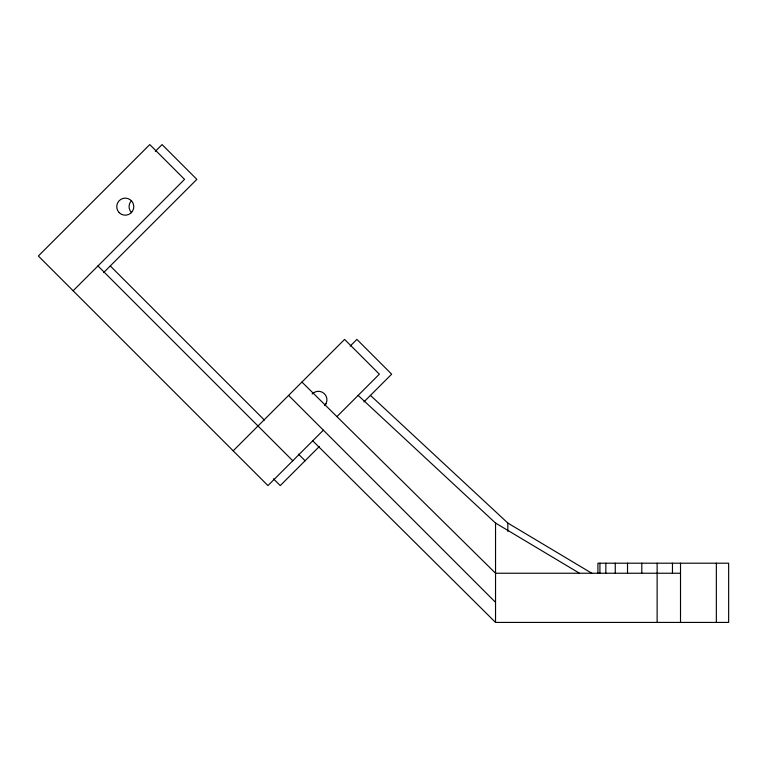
<?xml version="1.0" encoding="UTF-8"?>
<svg xmlns="http://www.w3.org/2000/svg" width="767" height="767" viewBox="0 0 767 767"><rect width="100%" height="100%" fill="white"/><g stroke="black" fill="none" stroke-linecap="round" stroke-linejoin="round"><path stroke-width="1.15" d="M325.975 403.768L324.7 405.59A8.533 8.533 0 0 0 324.192 393.529A8.533 8.533 0 0 0 312.14 394.037M155.327 151.339L162.077 144.579L196.851 179.363L103.65 272.563M73.124 290.779L184.55 179.363L149.776 144.579L38.35 256.005L267.942 485.597L323.367 430.172M233.168 450.823L344.584 339.397L379.358 374.171L336.924 416.615M350.203 346.09L356.895 339.397L391.669 374.171L363.913 401.927M319.369 446.471L280.243 485.597L273.464 478.819M313.176 393.164L313.847 392.608M680.511 573.237L495.54 573.237L301.93 382.062M312.715 440.814L495.54 622.421L728.65 622.421L728.65 563.199L597.915 563.199L597.915 573.237M370.451 395.398L507.84 523.056L591.779 573.237M358.141 395.398L495.54 523.056L579.478 573.237M288.593 395.398L495.54 602.344M110.266 265.948L264.423 420.095M298.459 454.131L305.084 460.756M97.965 265.948L292.783 460.756M716.349 563.199L716.349 622.421M680.511 563.199L680.511 622.421M672.458 563.199L672.458 573.237M657.127 563.199L657.127 622.421M641.806 563.199L641.806 573.237M627.521 563.199L627.521 573.237M615.259 563.199L615.259 573.237M605.844 563.199L605.844 573.237M599.928 563.199L599.928 573.237M507.84 523.056L507.84 531.416M495.54 523.056L495.54 622.421M131.54 212.689A8.533 8.533 0 0 1 131.54 200.628M119.23 212.689A8.533 8.533 0 0 0 133.506 208.873A8.533 8.533 0 0 0 123.056 198.423A8.533 8.533 0 0 0 119.23 212.689"/></g></svg>
